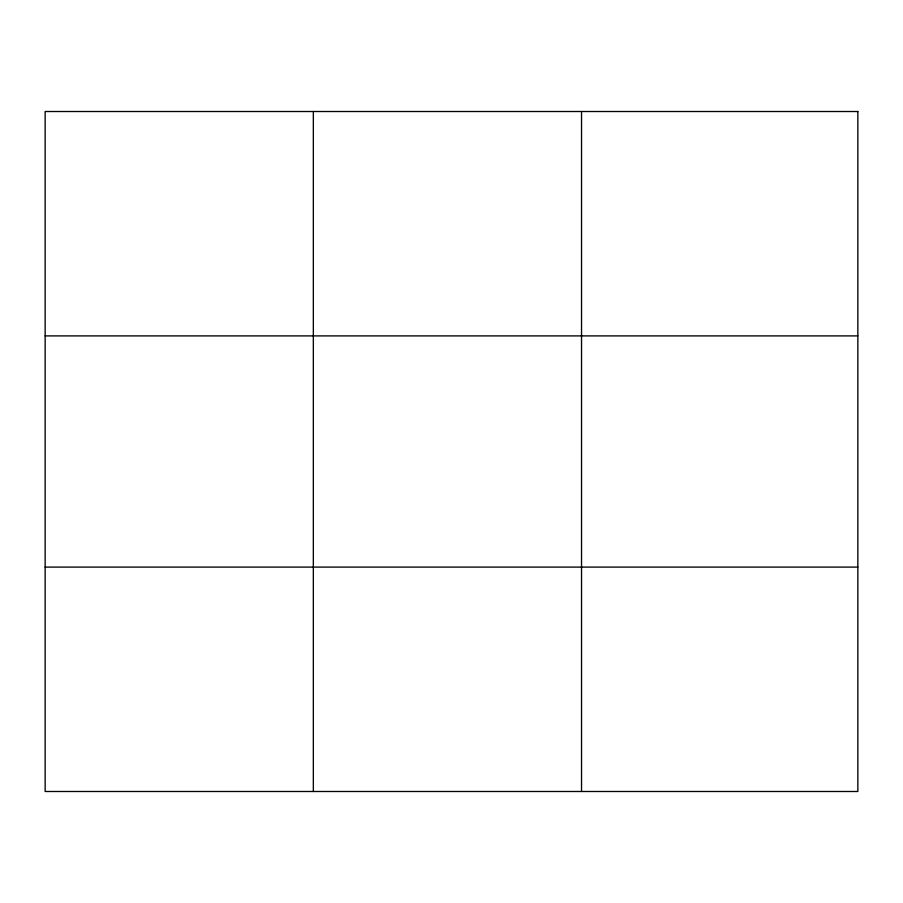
<?xml version="1.0" encoding="UTF-8"?>
<svg xmlns="http://www.w3.org/2000/svg" width="903" height="903" viewBox="0 0 903 903"><rect width="100%" height="100%" fill="white"/><g stroke="black" fill="none" stroke-linecap="round" stroke-linejoin="round"><path stroke-width="1.35" d="M313.341 111.509L313.341 791.491M581.532 111.509L581.532 791.491M45.15 335.905L857.85 335.905M45.15 567.095L857.85 567.095M857.85 111.509L857.85 791.491L45.15 791.491L45.15 111.509L857.85 111.509"/></g></svg>
